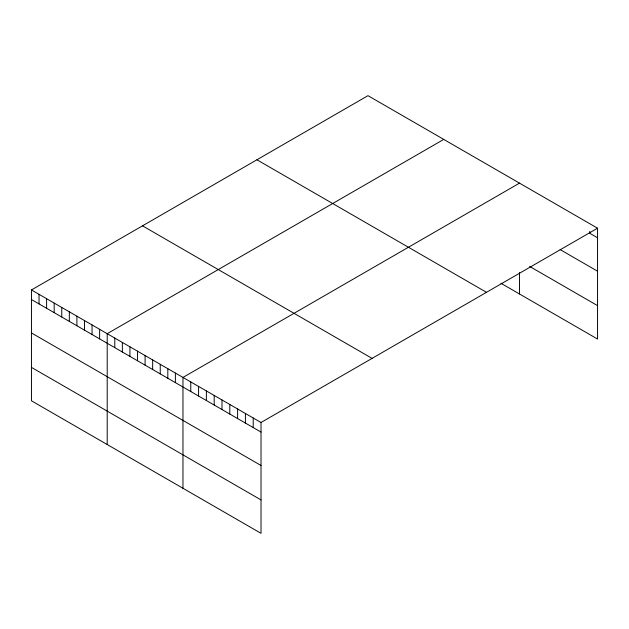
<?xml version="1.0" encoding="UTF-8"?>
<svg xmlns="http://www.w3.org/2000/svg" width="629" height="629" viewBox="0 0 629 629"><rect width="100%" height="100%" fill="white"/><g stroke="black" fill="none" stroke-linecap="round" stroke-linejoin="round"><path stroke-width="0.94" d="M597.55 228.201L261.019 422.491L261.019 533.337L31.45 400.799L31.45 289.953L367.981 95.663L597.55 228.201L597.55 339.047L500.975 283.294M443.736 139.402L107.205 333.692L107.205 444.538M519.499 183.133L182.968 377.431L182.968 488.277M597.55 237.778L589.743 233.273L589.743 231.354M560.085 249.564L597.55 271.201M529.642 266.421L597.55 305.631M256.923 159.774L486.492 292.32M142.508 225.835L372.077 358.381M31.45 289.953L261.019 422.491M31.45 299.53L261.019 432.076M31.45 332.953L261.019 465.491M31.45 367.383L261.019 499.921M519.499 272.632L519.499 293.979M253.212 417.986L253.212 427.563M245.412 413.481L245.412 423.058M237.605 408.976L237.605 418.552M229.797 404.471L229.797 414.047M221.99 399.965L221.99 409.542M214.19 395.46L214.19 405.037M206.383 390.947L206.383 400.531M198.575 386.442L198.575 396.018M190.776 381.937L190.776 391.513M175.389 373.06L175.389 382.636M167.817 368.68L167.817 378.265M160.238 364.309L160.238 373.885M152.666 359.937L152.666 369.514M145.087 355.558L145.087 365.142M137.515 351.186L137.515 360.763M129.936 346.815L129.936 356.391M122.356 342.443L122.356 352.02M114.785 338.064L114.785 347.64M99.634 329.321L99.634 338.897M92.054 324.941L92.054 334.526M84.483 320.57L84.483 330.146M76.903 316.198L76.903 325.775M69.332 311.819L69.332 321.403M61.752 307.447L61.752 317.024M54.18 303.076L54.18 312.652M46.601 298.704L46.601 308.281M39.029 294.325L39.029 303.901"/></g></svg>
